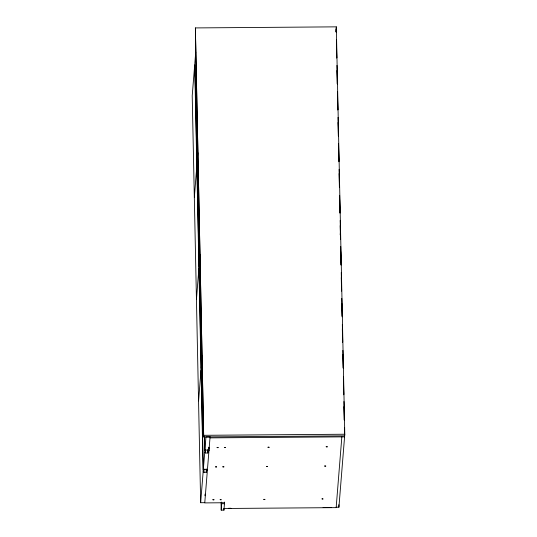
<?xml version="1.0" encoding="UTF-8"?>
<svg xmlns="http://www.w3.org/2000/svg" width="537" height="537" viewBox="0 0 537 537"><rect width="100%" height="100%" fill="white"/><g stroke="black" fill="none" stroke-linecap="round" stroke-linejoin="round"><path stroke-width="0.81" d="M336.189 507.223L338.914 507.203L344.788 434.232L336.33 26.85L195.381 27.924L203.704 436.943L344.653 435.869L344.479 427.486M195.723 52.176L194.857 62.883L196.965 164.302M197.891 152.77L196.972 164.731L199.079 266.151M200.006 254.619L199.086 266.574L201.194 367.993M202.187 355.635L201.2 368.416L203.308 469.841L204.255 469.338L206.53 469.325L206.49 469.815L207.403 469.808M203.704 436.943L195.381 27.924M204.758 502.686L200.663 502.719L203.147 471.808L201.046 370.389M203.308 469.841L204.698 452.537L204.369 436.615M208.953 450.536L208.041 450.543L208.081 450.053L205.805 450.073L204.859 450.57L205.953 436.957L210.048 436.93M207.389 469.969L206.477 469.976L206.295 472.271L204.02 472.292L203.147 471.808M208.88 447.187L208.94 450.704L208.027 450.711L207.846 453.006L205.57 453.02L205.55 450.154M204.946 495.745L205.08 494.08M208.705 449.066L208.839 447.395M210.068 436.896L204.758 502.901L224.54 502.753L223.942 510.13L221.217 510.15L221.063 502.605M221.217 510.15L221.694 502.075M335.92 31.958L336.33 26.85M340.21 234.817L340.424 232.179M341.847 436.876L336.155 507.633L224.077 508.492M203.838 435.306L344.788 434.232M209.994 437.877L344.573 436.849L344.486 432.661M221.734 503.753L224.459 503.733L224.426 502.055M228.453 508.291L230.957 508.271M323.099 507.572L331.436 507.505M204.698 452.537L205.597 452.664M336.196 28.488L336.263 31.844M336.424 39.389L336.806 57.828M336.961 65.373L337.343 83.812M337.505 91.357L337.887 109.796M338.042 117.341L338.424 135.78M338.579 143.325L338.961 161.771M339.122 169.309L339.485 186.916M339.659 195.3L340.022 212.9M340.183 220.445L340.565 238.884M340.72 246.429L341.102 264.869M341.263 272.413L341.646 290.853M341.8 298.397L342.183 316.843M342.338 324.382L342.707 341.988M342.881 350.372L343.244 367.973M343.418 376.356L343.801 394.796M343.942 401.501L344.324 419.941M336.115 29.475L336.169 31.992M336.43 44.564L336.706 57.976M336.968 70.548L337.249 83.96M337.511 96.532L337.786 109.944M338.048 122.517L338.33 135.928M338.572 147.662L338.847 161.073M339.109 173.646L339.391 187.057M339.653 199.636L339.928 213.048M340.19 225.621L340.465 239.032M340.727 251.605L341.008 265.016M341.27 277.589L341.545 291M341.807 303.573L342.069 316.145M342.331 328.718L342.606 342.129M342.868 354.709L343.15 368.12M343.412 380.693L343.687 394.104M343.948 406.677L344.224 420.088M338.86 504.693L338.914 507.203M223.909 508.452L223.942 510.13M207.772 449.65L207.846 453.006M206.221 468.922L206.295 472.271M205.503 449.67L205.57 453.02M204.584 437.158L204.859 450.57M203.953 468.942L204.02 472.292M196.817 166.698L198.918 268.117L196.441 299.451L198.549 400.877M198.932 268.54L201.033 369.959L198.556 401.3L200.663 502.719M194.32 197.186L192.212 95.767L194.703 64.849L196.804 166.275L194.327 197.609L196.435 299.028M267.983 447.227L269.104 447.254L267.983 447.227M266.433 466.492L267.554 466.519L266.433 466.492M263.788 499.376L264.909 499.397L263.788 499.376M217.062 447.61L218.176 447.643L217.062 447.61M215.512 466.881L216.633 466.908L215.512 466.881M212.867 499.759L213.981 499.793L212.867 499.759M224.338 447.549L225.453 447.596L224.338 447.549M222.788 466.821L223.902 466.861L222.788 466.821M220.143 499.699L221.257 499.746L220.204 499.645M326.187 446.771L327.302 446.818L326.187 446.771M324.643 466.042L325.751 466.089L324.643 466.042M321.992 498.92L323.106 498.967L322.059 498.873"/></g></svg>
